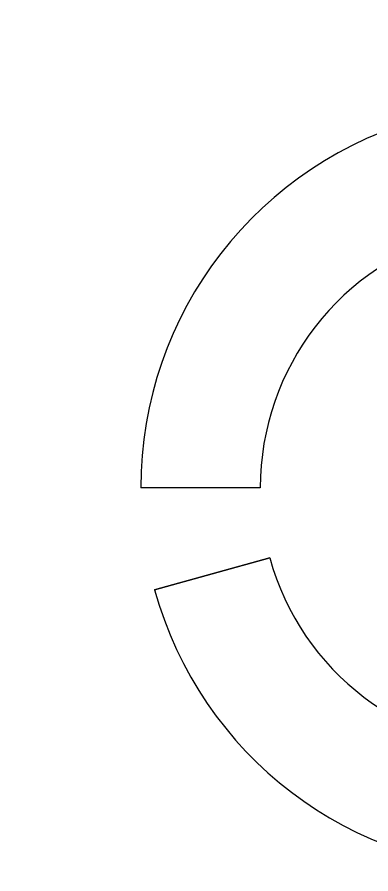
# Model space of a CAD drawing. Header units: millimetres. Extents: x -14813 to 141433, y -60308 to 84383.
# Drawn here: x 53178 to 54658, y -37614 to -34032 of the extents above; entities that cross this region are included whole.
import ezdxf

# ---------------------------------------------------------------- set-up
doc = ezdxf.new("R2010")
doc.units = ezdxf.units.MM
doc.layers.add('территория', color=74, linetype='Continuous', lineweight=25)

msp = doc.modelspace()

# ---------------------------------------------------------------- linework, layer by layer
at = {"layer": 'территория'}
for p, q in [((54195.3, -35999.7), (53695.3, -35999.7)), ((54195.3, -35999.7), (53695.3, -35999.7)), ((54235, -36292.6), (53753.1, -36425.7)), ((53753.1, -36425.7), (54235, -36292.6))]:
    msp.add_line(p, q, dxfattribs=at)
for radius, start, end in [(5550, 90, 270), (3550, 90, 270), (1600, 104.5023, 180), (1100, 104.5023, 180), (1100, 195.4393, 270), (1600, 195.4393, 270)]:
    msp.add_arc((55295.3, -35999.7), radius, start, end, dxfattribs=at)

doc.saveas('drawing.dxf')
